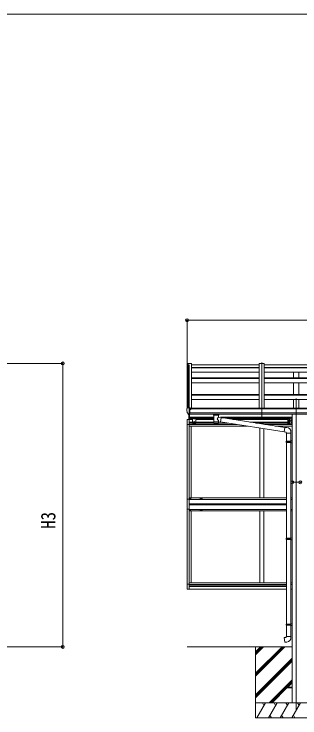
# Model space of a CAD drawing. Units: millimetres at full size, sheet at 1:30; details may follow other scales. Extents: x -8385 to 8479, y -5853 to 5787.
# Drawn here: x 31 to 2850, y -1146 to 5787 of the extents above; entities that cross this region are included whole.
import ezdxf
from ezdxf.enums import TextEntityAlignment as Align

# ---------------------------------------------------------------- set-up
doc = ezdxf.new("R2010")
doc.units = ezdxf.units.MM
doc.header["$LTSCALE"] = 30
doc.header["$PDMODE"] = 32
doc.header["$PDSIZE"] = 30
for name, color, linetype, lineweight in [('0-0_0', 7, 'Continuous', 9), ('0-1_本体', 4, 'Continuous', 9), ('0-2_部品', 7, 'Continuous', 9), ('0-8_PARTS2', 2, 'Continuous', 9), ('0-A_寸法', 6, 'Continuous', 9), ('1-1_GLASS', 4, 'Continuous', 9), ('1-2_GLASS_SEAL', 7, 'Continuous', 9), ('F-0_240', 7, 'Continuous', 9)]:
    doc.layers.add(name, color=color, linetype=linetype, lineweight=lineweight)
doc.styles.add('ＭＳ ゴシック', font='')
doc.styles.get('ＭＳ ゴシック').set_extended_font_data('MS Gothic')

msp = doc.modelspace()

# ---------------------------------------------------------------- linework, layer by layer
at = {"layer": '0-0_0'}
for p, q in [((1736.98, -446.39), (2773.48, -446.39)), ((2412.98, -446.39), (2412.98, -1146.39)), ((2412.98, -707.12), (2673.71, -446.39)), ((2412.98, -721.26), (2687.85, -446.39)), ((2412.98, -735.4), (2701.99, -446.39)), ((2412.98, -523.27), (2489.86, -446.39)), ((2412.98, -509.13), (2475.72, -446.39)), ((2412.98, -494.99), (2461.57, -446.39)), ((2412.98, -919.25), (2773.48, -558.75)), ((2412.98, -933.39), (2773.48, -572.9)), ((2412.98, -947.54), (2773.48, -587.04)), ((2547.97, -996.39), (2773.48, -770.88)), ((2716.62, -841.88), (2773.48, -785.03)), ((2730.76, -841.88), (2773.48, -799.17)), ((2562.11, -996.39), (2712.98, -845.53)), ((2576.25, -996.39), (2721.76, -850.88)), ((3212.98, -996.39), (2412.98, -996.39)), ((2423.27, -1146.39), (2509.87, -996.39)), ((2494.87, -1022.37), (2479.87, -996.39)), ((2538.74, -1146.39), (2625.34, -996.39)), ((2610.34, -1022.38), (2595.34, -996.39)), ((2654.21, -1146.39), (2740.81, -996.39)), ((2725.81, -1022.37), (2710.81, -996.39)), ((2769.68, -1146.39), (2856.28, -996.39)), ((2841.28, -1022.37), (2826.28, -996.39)), ((2412.98, -1146.39), (3212.98, -1146.39)), ((2553.73, -1120.41), (2568.73, -1146.39)), ((2669.21, -1120.41), (2684.21, -1146.39)), ((2784.68, -1120.41), (2799.67, -1146.39))]:
    msp.add_line(p, q, dxfattribs=at)
at = {"layer": '0-1_本体'}
for p, q in [((1736.98, 2343.84), (1736.97, 1902.79)), ((1737.92, 2344.73), (1745.76, 2345.14)), ((1745.98, 2345.06), (1745.98, 1909.33)), ((1746.06, 2344.94), (1746.68, 2343.32)), ((1781.98, 2345.15), (1781.98, 1899.15)), ((1781.98, 2332.15), (2447.98, 2332.15)), ((1781.98, 2305.43), (2447.98, 2305.43)), ((1781.98, 2302.85), (2447.98, 2302.85)), ((2447.98, 2345.15), (2447.98, 1905.85)), ((2497.98, 2345.15), (2447.98, 2345.15)), ((2497.98, 2345.15), (2497.98, 1905.85)), ((2497.98, 2332.15), (3163.98, 2332.15)), ((2497.98, 2305.43), (3163.98, 2305.43)), ((2497.98, 2302.85), (3163.98, 2302.85)), ((1781.98, 2258.11), (2447.98, 2258.11)), ((2497.98, 2258.11), (3163.98, 2258.11)), ((2785.48, 2204.38), (2785.48, 2258.11)), ((2840.48, 2204.38), (2840.48, 2258.11)), ((1781.98, 2204.38), (2447.98, 2204.38)), ((1781.98, 2198.82), (2447.98, 2198.82)), ((1781.98, 2154.82), (2447.98, 2154.82)), ((2497.98, 2204.38), (3163.98, 2204.38)), ((2497.98, 2198.82), (3163.98, 2198.82)), ((2497.98, 2154.82), (3163.98, 2154.82)), ((2785.48, 2040.73), (2785.48, 2154.82)), ((2840.48, 2040.73), (2840.48, 2154.82)), ((1781.98, 2040.73), (2447.98, 2040.73)), ((1781.98, 2033.93), (2447.98, 2033.93)), ((2497.98, 2040.73), (3163.98, 2040.73)), ((2497.98, 2033.93), (3163.98, 2033.93)), ((1781.98, 1990.38), (2447.98, 1990.38)), ((2497.98, 1990.38), (3163.98, 1990.38)), ((2785.48, 1905.85), (2785.48, 1990.38)), ((2840.48, 1905.85), (2840.48, 1990.38)), ((6762.48, 1899.15), (1763.48, 1899.15)), ((1786.98, 1899.15), (1786.98, 1905.85)), ((6738.98, 1905.85), (1786.98, 1905.85)), ((1763.48, 1857.93), (6762.48, 1857.93)), ((6762.48, 1846.08), (1763.48, 1846.15)), ((2773.48, 1845.99), (2773.48, -996.42))]:
    msp.add_line(p, q, dxfattribs=at)
msp.add_lwpolyline([(1746.68, 1909.33), (1746.68, 2345.15), (1781.98, 2345.15)], dxfattribs=at)
msp.add_circle((1770.95, 1894.41), 3, dxfattribs=at)
for centre, radius, start, end in [((1737.98, 2343.73), 1, 93, 173.32986), ((1745.77, 2344.84), 0.301, 21.06327, 92.86679)]:
    msp.add_arc(centre, radius, start, end, dxfattribs=at)
at = {"layer": '0-2_部品'}
for p, q in [((1734.98, 1899.97), (1734.98, 1899.34)), ((1741.89, 1908.77), (1737.82, 1902.97)), ((1756.98, 1840.84), (1756.98, 1909.34)), ((1758.48, 1908.43), (1756.98, 1908.43)), ((1763.48, 1899.61), (1756.98, 1900.01)), ((1758.48, 1908.43), (1758.48, 1902.26)), ((1768.15, 1906.93), (1758.48, 1907.65)), ((1758.48, 1904.66), (1772.48, 1904.6)), ((1767.95, 1894.43), (1768.48, 1894.43)), ((1768.48, 1894.43), (1768.78, 1894.43)), ((1768.98, 1904.61), (1768.98, 1906.51)), ((1773.48, 1903.49), (1773.48, 1899.53)), ((1749.35, 1842.65), (1739.61, 1858.03)), ((1755.48, 1840.93), (1751.77, 1841.16)), ((1755.48, 1840.93), (1756.98, 1840.84)), ((1756.98, 1843.04), (1757.48, 1843.04)), ((1757.48, 1843.04), (1757.98, 1844.04)), ((1763.48, 1844.04), (1757.98, 1844.04)), ((1997.48, 1840.03), (1997.48, 1846.15)), ((2001.58, 1835.53), (2001.56, 1755.24)), ((2047.38, 1817.96), (2047.38, 1835.55)), ((2072.6, 1814.05), (2047.38, 1817.97)), ((2051.48, 1840.03), (2051.48, 1846.15)), ((2072.6, 1814.05), (2065.58, 1768.79)), ((2699.44, 1714.74), (2072.29, 1812.04)), ((2047.39, 1755.24), (2047.38, 1771.87)), ((2047.38, 1771.62), (2065.58, 1768.79)), ((2695.77, 1672.81), (2065.85, 1770.54)), ((2720.4, 1714.36), (2699.56, 1716.18)), ((2761.48, 1658.61), (2761.48, 1669.53)), ((2715.48, 1658.61), (2761.48, 1658.61)), ((2717.48, 1658.61), (2717.48, 1579.36)), ((2759.48, 1658.61), (2759.48, 1581.91)), ((2715.48, 1577.36), (2716.48, 1579.36)), ((2715.48, 1577.36), (2759.48, 1577.36)), ((2715.48, 1577.36), (2715.48, 1569.36)), ((2715.48, 1569.36), (2759.48, 1569.36)), ((2715.48, 1569.36), (2716.48, 1567.36)), ((2716.48, 1579.36), (2759.48, 1579.36)), ((2716.48, 1567.36), (2759.48, 1567.36)), ((2717.48, 1567.36), (2717.48, 623.17)), ((2755, 1577.36), (2754.57, 1579.36)), ((2757.48, 1581.86), (2773.48, 1582.33)), ((2757.48, 1579.86), (2757.48, 1581.86)), ((2757.48, 1579.86), (2759.48, 1579.86)), ((2757.48, 1564.86), (2757.48, 1566.86)), ((2757.48, 1564.86), (2773.48, 1564.39)), ((2759.48, 1564.8), (2759.48, 625.73)), ((2773.48, 1582.33), (2773.48, 1564.39)), ((2757.48, 625.67), (2773.48, 626.14)), ((2757.48, 623.67), (2757.48, 625.67)), ((2773.48, 626.14), (2773.48, 608.2)), ((2715.48, 621.17), (2716.48, 623.17)), ((2715.48, 621.17), (2759.48, 621.17)), ((2715.48, 621.17), (2715.48, 613.17)), ((2715.48, 613.17), (2759.48, 613.17)), ((2715.48, 613.17), (2716.48, 611.17)), ((2716.48, 623.17), (2759.48, 623.17)), ((2716.48, 611.17), (2759.48, 611.17)), ((2717.48, 611.17), (2717.48, -221.99)), ((2755, 621.17), (2754.57, 623.17)), ((2757.48, 623.67), (2759.48, 623.67)), ((2757.48, 608.67), (2757.48, 610.67)), ((2757.48, 608.67), (2773.48, 608.2)), ((2759.48, 608.61), (2759.48, -219.43)), ((2715.48, -223.99), (2716.48, -221.99)), ((2715.48, -223.99), (2759.48, -223.99)), ((2715.48, -223.99), (2715.48, -231.99)), ((2715.48, -231.99), (2759.48, -231.99)), ((2715.48, -231.99), (2716.48, -233.99)), ((2716.48, -221.99), (2759.48, -221.99)), ((2716.48, -233.99), (2759.48, -233.99)), ((2717.48, -233.99), (2717.48, -343.99)), ((2755, -223.99), (2754.57, -221.99)), ((2757.48, -219.49), (2773.48, -219.02)), ((2757.48, -221.49), (2757.48, -219.49)), ((2757.48, -221.49), (2759.48, -221.49)), ((2757.48, -236.49), (2757.48, -234.49)), ((2757.48, -236.49), (2773.48, -236.96)), ((2759.48, -236.55), (2759.48, -343.99)), ((2773.48, -219.02), (2773.48, -236.96)), ((2715.48, -343.99), (2761.48, -343.99)), ((2715.48, -353.99), (2715.48, -343.99)), ((2761.48, -343.99), (2761.48, -354.91))]:
    msp.add_line(p, q, dxfattribs=at)
at = {"layer": '0-2_部品', "color": 4}
for p, q in [((2712.98, -841.88), (2773.48, -841.88)), ((2712.98, -841.88), (2712.98, -850.88)), ((2712.98, -850.88), (2773.48, -850.88))]:
    msp.add_line(p, q, dxfattribs=at)
at = {"layer": '0-2_部品'}
for points in [[(1756.98, 1909.34), (1744.98, 1909.34), (1742.65, 1909.2)], [(1763.48, 1844.04), (1763.48, 1902.26), (1758.48, 1902.26)], [(1768.15, 1906.93), (1768.32, 1906.91), (1768.48, 1906.88), (1768.62, 1906.83), (1768.74, 1906.78), (1768.84, 1906.72), (1768.92, 1906.66), (1768.96, 1906.58), (1768.98, 1906.51)], [(1768.78, 1895.61), (1768.78, 1894.43), (1773.48, 1894.43)], [(1773.48, 1896.04), (1773.48, 1894.43), (1773.95, 1894.43)], [(1756.98, 1854.73), (1760.14, 1855.14), (1763.48, 1855.57)], [(1997.52, 1839.98), (1997.49, 1840.33), (1997.74, 1841.29), (1998.26, 1842.17), (1999.06, 1843.01), (2000.18, 1843.81), (2001.58, 1844.53)], [(1997.52, 1840.09), (1997.49, 1839.73), (1997.74, 1838.78), (1998.26, 1837.89), (1999.06, 1837.06), (2000.18, 1836.26), (2001.58, 1835.53)], [(2047.38, 1844.52), (2047.61, 1844.43), (2048.97, 1843.69), (2050.08, 1842.85), (2050.84, 1841.98), (2051.3, 1841.08), (2051.47, 1840.19)], [(2047.38, 1835.55), (2047.61, 1835.64), (2048.97, 1836.37), (2050.08, 1837.22), (2050.84, 1838.09), (2051.3, 1838.99), (2051.47, 1839.87)], [(2699.56, 1716.18), (2695.55, 1670.36), (2715.48, 1668.61), (2715.48, 1658.61)], [(2755, 1577.36), (2755, 1569.36), (2754.57, 1567.36)], [(2757.48, 1566.86), (2759.48, 1566.86), (2759.48, 1579.86)], [(2755, 621.17), (2755, 613.17), (2754.57, 611.17)], [(2757.48, 610.67), (2759.48, 610.67), (2759.48, 623.67)], [(2755, -223.99), (2755, -231.99), (2754.57, -233.99)], [(2757.48, -234.49), (2759.48, -234.49), (2759.48, -221.49)], [(2720.4, -399.74), (2699.56, -401.56), (2695.55, -355.74), (2715.48, -353.99)]]:
    msp.add_lwpolyline(points, dxfattribs=at)
for centre, radius, start, end in [((1737.98, 1899.97), 3, 93, 180), ((1927.47, 1899.34), 192.49, 180.0008, 192.1233), ((1742.71, 1908.2), 1, 93.5, 145), ((1770.98, 1894.43), 2.5, 151.64236, 180), ((1770.98, 1894.43), 2.5, 0, 151.64236), ((1742.21, 1859.53), 3, 191.83348, 210), ((1751.95, 1844.15), 3, 210, 266.5), ((2014.55, 1794.82), 51.38, 92.46126, 104.61963), ((2034.43, 1794.82), 51.38, 75.38037, 87.53874), ((2716.48, 1669.53), 45, 0, 85), ((2716.48, -354.91), 45, 275, 0)]:
    msp.add_arc(centre, radius, start, end, dxfattribs=at)
for centre, major_axis, ratio, start_param, end_param in [((1772.48, 1903.5), (-0.02, 1.1), 0.906239, 4.6917496, 6.2625459), ((2024.48, 1834.34), (-22.91, -0.42), 0.072511, 4.711586, 6.2823824), ((2024.5, 1835.97), (-22.91, -0.42), 0.072511, 4.711586, 6.2823824), ((2024.45, 1835.96), (22.92, -0.42), 0.07247, 0.0008089, 1.5716053), ((2024.45, 1834.34), (22.92, -0.42), 0.07247, 0.0008089, 1.5716053), ((2027.03, 1795.77), (20.32, 22.25), 0.045535, 4.9756507, 6.2441899), ((2035.48, 1840.03), (16, 0), 0.361356, 0, 0.0194874), ((2035.48, 1840.03), (16, 0), 0.361356, 6.2636979, 6.2831853), ((2024.48, 1755.24), (22.92, 0), 0.101955, 6.2829723, 9.4248207), ((2024.48, 1755.24), (22.92, 0), 0.101955, 3.1415499, 6.2833984), ((2024.48, 1767.68), (22.91, 0), 0.122865, 6.2831853, 9.424778), ((2024.48, 1798.41), (-22.81, 26.62), 0.234429, 3.1563334, 4.5976381)]:
    msp.add_ellipse(centre, major_axis=major_axis, ratio=ratio, start_param=start_param, end_param=end_param, dxfattribs=at)
at = {"layer": '0-8_PARTS2'}
for p, q in [((1756.98, 2330.43), (1756.98, 1811.14)), ((2472.98, 1811.14), (2472.98, 2354.99)), ((2812.98, 1999.95), (2812.98, -1075.28))]:
    msp.add_line(p, q, dxfattribs=at)
at = {"layer": '0-A_寸法'}
for p, q in [((1736.98, 2771.15), (1736.98, 2315.58)), ((1736.98, 2771.15), (6788.97, 2771.15)), ((511.43, 2345.42), (-795, 2345.42)), ((511.43, -446.38), (511.43, 2345.42)), ((2773.48, 1174.87), (2852.48, 1174.87)), ((511.43, -446.38), (-94.55, -446.38))]:
    msp.add_line(p, q, dxfattribs=at)
for p in [(1736.98, 2771.15), (511.43, 2345.42), (2773.48, 1174.87), (2852.48, 1174.87), (511.43, -446.38)]:
    msp.add_point(p, dxfattribs=at)
at = {"layer": '1-1_GLASS'}
for p, q in [((1756.98, 1814.83), (1792.48, 1814.83)), ((1756.98, 1811.33), (1789.48, 1811.33)), ((1821.48, 1814.83), (2001.58, 1814.83)), ((1824.48, 1811.33), (2001.57, 1811.33)), ((2067.59, 1814.83), (2733.48, 1814.83)), ((2076.86, 1811.33), (2731.5, 1811.33)), ((1736.98, 1745.13), (1736.98, 1006.53)), ((1756.98, 1802.33), (1789.48, 1802.33)), ((1756.98, 1798.83), (1789.48, 1798.83)), ((1756.98, 1794.53), (1756.98, 957.33)), ((1789.48, 1793.83), (1756.98, 1793.83)), ((1756.98, 1767.83), (1789.48, 1767.83)), ((1756.98, 1758.83), (1789.48, 1758.83)), ((2228.32, 1745.33), (1756.98, 1745.33)), ((1824.48, 1802.33), (2001.57, 1802.33)), ((1824.48, 1798.83), (2001.57, 1798.83)), ((2001.57, 1793.83), (1824.48, 1793.83)), ((1824.48, 1767.83), (2001.57, 1767.83)), ((1824.48, 1758.83), (2001.56, 1758.83)), ((2047.39, 1758.83), (2141.3, 1758.83)), ((2134.87, 1802.33), (2731.48, 1802.33)), ((2157.43, 1798.83), (2731.48, 1798.83)), ((2565.05, 1793.83), (2189.66, 1793.83)), ((2357.25, 1767.83), (2731.48, 1767.83)), ((2415.27, 1758.83), (2731.48, 1758.83)), ((2502.29, 1745.33), (2773.48, 1745.33)), ((2731.48, 1793.83), (2565.05, 1793.83)), ((2331.46, 1729.33), (1756.98, 1729.33)), ((1776.98, 1729.33), (1776.98, 1022.33)), ((2452.98, 1710.48), (2452.98, 1022.33)), ((2492.98, 1704.27), (2492.98, 1022.33)), ((2773.48, 1729.33), (2605.42, 1729.33)), ((1756.98, 1022.33), (2717.48, 1022.33)), ((1756.98, 1006.33), (2717.48, 1006.33)), ((2759.68, 1022.33), (2773.68, 1022.33)), ((2759.68, 1006.33), (2773.68, 1006.33)), ((1736.98, 908.13), (1736.98, 169.52)), ((1756.98, 961.83), (2717.48, 961.83)), ((1756.98, 957.33), (1756.98, 120.33)), ((2717.48, 952.83), (1756.98, 952.83)), ((1756.98, 908.33), (2717.48, 908.33)), ((2759.68, 908.33), (2773.68, 908.33)), ((2717.48, 892.33), (1756.98, 892.33)), ((1776.98, 892.33), (1776.98, 185.33)), ((2452.98, 185.33), (2452.98, 892.56)), ((2492.98, 185.33), (2492.98, 889.06)), ((2759.68, 892.33), (2773.68, 892.33)), ((1756.98, 185.33), (2717.48, 185.33)), ((1756.98, 169.33), (2715.48, 169.33)), ((1756.98, 155.83), (2717.48, 155.83)), ((1756.98, 146.83), (2717.48, 146.83)), ((2759.68, 185.33), (2773.68, 185.33)), ((2759.68, 169.33), (2773.68, 169.33)), ((1756.98, 120.83), (2717.48, 120.83)), ((2759.68, 120.83), (2773.68, 120.83))]:
    msp.add_line(p, q, dxfattribs=at)
for points in [[(1886.98, 1008.83), (1866.98, 1008.83), (1866.98, 1013.83), (1886.98, 1013.83)], [(1886.98, 906.83), (1866.98, 906.83), (1866.98, 901.83), (1886.98, 901.83)]]:
    msp.add_lwpolyline(points, close=True, dxfattribs=at)
at = {"layer": '1-2_GLASS_SEAL'}
for p, q in [((1755.48, 1794.62), (1755.48, 1841.22)), ((1756.98, 1794.62), (1756.98, 1841.13)), ((1762.48, 1815.13), (1762.48, 1844.33)), ((1793.48, 1816.13), (1789.48, 1812.13)), ((1789.48, 1812.13), (1789.48, 1758.63)), ((1820.48, 1816.13), (1793.48, 1816.13)), ((1820.48, 1816.13), (1824.48, 1812.13)), ((1824.48, 1758.63), (1824.48, 1812.13)), ((2731.48, 1811.13), (2731.48, 1786.13)), ((2736.48, 1816.13), (2773.48, 1816.13)), ((2770.48, 1811.63), (2769.67, 1811.48)), ((2770.48, 1803.63), (2769.67, 1803.77)), ((2770.48, 1803.63), (2770.98, 1803.71)), ((2770.98, 1816.13), (2770.98, 1781.13)), ((2773.48, 1816.13), (2773.48, 1781.13)), ((1736.48, 1788.33), (1736.48, 1745.43)), ((1756.98, 1745.43), (1736.48, 1745.43)), ((1756.98, 1794.63), (1741.69, 1793.82)), ((1793.48, 1754.63), (1789.48, 1758.63)), ((1820.48, 1754.63), (1793.48, 1754.63)), ((1806.98, 1771.13), (1800.48, 1767.38)), ((1800.48, 1767.38), (1800.48, 1759.87)), ((1800.48, 1759.87), (1806.98, 1756.12)), ((1813.48, 1767.38), (1806.98, 1771.13)), ((1806.98, 1756.12), (1813.48, 1759.87)), ((1813.48, 1759.87), (1813.48, 1767.38)), ((1820.48, 1754.63), (1824.48, 1758.63)), ((2731.48, 1776.13), (2731.48, 1751.13)), ((2736.48, 1781.13), (2773.48, 1781.13)), ((2736.48, 1781.13), (2773.48, 1781.13)), ((2736.48, 1746.13), (2773.48, 1746.13)), ((2770.98, 1798.63), (2763.98, 1798.63)), ((2770.98, 1763.63), (2763.98, 1763.63)), ((2770.48, 1793.63), (2769.67, 1793.48)), ((2770.48, 1785.63), (2769.67, 1785.77)), ((2770.48, 1776.63), (2769.67, 1776.48)), ((2770.48, 1768.63), (2769.67, 1768.77)), ((2770.48, 1758.63), (2769.67, 1758.48)), ((2770.48, 1750.63), (2769.67, 1750.77)), ((2770.48, 1785.63), (2770.98, 1785.71)), ((2770.48, 1768.63), (2770.98, 1768.71)), ((2770.48, 1750.63), (2770.98, 1750.71)), ((2770.98, 1781.13), (2770.98, 1746.13)), ((2773.48, 1781.13), (2773.48, 1746.13)), ((1766.48, 1015.63), (1765.48, 1015.63)), ((1769.48, 1016.63), (1770.48, 1016.63)), ((1765.75, 958.54), (1764.93, 958.54)), ((1768.21, 957.72), (1769.03, 957.72)), ((1766.48, 900.63), (1765.48, 900.63)), ((1769.48, 899.63), (1770.48, 899.63)), ((1756.98, 169.82), (1736.48, 169.82)), ((1736.48, 126.91), (1736.48, 169.82)), ((1756.98, 120.62), (1741.69, 121.42))]:
    msp.add_line(p, q, dxfattribs=at)
for points in [[(1800.48, 1810.88), (1806.98, 1814.63), (1813.48, 1810.88)], [(1813.48, 1810.88), (1813.48, 1803.37), (1806.98, 1799.62), (1800.48, 1803.37), (1800.48, 1810.88)], [(2770.98, 1803.63), (2763.98, 1798.63), (2770.98, 1793.63)], [(2771.36, 1807.63), (2770.73, 1808.81), (2768.5, 1809.93)], [(2771.36, 1807.63), (2770.73, 1806.44), (2768.5, 1805.33)], [(2770.48, 1803.63), (2770.48, 1811.63), (2770.98, 1811.54), (2770.98, 1803.71)], [(2770.98, 1768.63), (2763.98, 1763.63), (2770.98, 1758.63)], [(2771.36, 1789.63), (2770.73, 1790.81), (2768.5, 1791.93)], [(2771.36, 1789.63), (2770.73, 1788.44), (2768.5, 1787.33)], [(2771.36, 1772.63), (2770.73, 1773.81), (2768.5, 1774.93)], [(2771.36, 1772.63), (2770.73, 1771.44), (2768.5, 1770.33)], [(2771.36, 1754.63), (2770.73, 1755.81), (2768.5, 1756.93)], [(2771.36, 1754.63), (2770.73, 1753.44), (2768.5, 1752.33)], [(2770.48, 1785.63), (2770.48, 1793.63), (2770.98, 1793.54), (2770.98, 1785.71)], [(2770.48, 1768.63), (2770.48, 1776.63), (2770.98, 1776.54), (2770.98, 1768.71)], [(2770.48, 1750.63), (2770.48, 1758.63), (2770.98, 1758.54), (2770.98, 1750.71)], [(1756.98, 1007.13), (1736.28, 1007.13), (1736.28, 909.13), (1756.98, 909.13)], [(1765.48, 1015.63), (1765.48, 1016.63), (1766.48, 1016.63)], [(1767.48, 1017.63), (1767.48, 1018.63), (1768.48, 1018.63), (1768.48, 1017.63)], [(1768.48, 1014.63), (1768.48, 1013.63), (1767.48, 1013.63), (1767.48, 1014.63)], [(1770.48, 1016.63), (1770.48, 1015.63), (1769.48, 1015.63)], [(1764.93, 958.54), (1764.93, 957.72), (1765.75, 957.72)], [(1767.39, 959.36), (1767.39, 960.18), (1766.57, 960.18), (1766.57, 959.36)], [(1766.57, 956.9), (1766.57, 956.08), (1767.39, 956.08), (1767.39, 956.9)], [(1768.48, 901.63), (1768.48, 902.63), (1767.48, 902.63), (1767.48, 901.63)], [(1769.03, 957.72), (1769.03, 958.54), (1768.21, 958.54)], [(1765.48, 900.63), (1765.48, 899.63), (1766.48, 899.63)], [(1767.48, 898.63), (1767.48, 897.63), (1768.48, 897.63), (1768.48, 898.63)], [(1770.48, 899.63), (1770.48, 900.63), (1769.48, 900.63)]]:
    msp.add_lwpolyline(points, dxfattribs=at)
for points in [[(2748.48, 1799.62), (2754.98, 1803.37), (2754.98, 1810.88), (2748.48, 1814.63), (2741.98, 1810.88), (2741.98, 1803.37)], [(2741.48, 1756.12), (2747.98, 1759.87), (2747.98, 1767.38), (2741.48, 1771.13), (2734.98, 1767.38), (2734.98, 1759.87)]]:
    msp.add_lwpolyline(points, close=True, dxfattribs=at)
for centre, radius in [((1806.98, 1807.13), 8.5), ((1806.98, 1807.13), 7.5), ((1806.98, 1807.13), 6.5), ((2748.48, 1807.13), 8.5), ((2748.48, 1807.13), 7.5), ((2748.48, 1807.13), 6.5), ((1806.98, 1763.63), 8.5), ((1806.98, 1763.63), 7.5), ((1806.98, 1763.63), 6.5), ((2741.48, 1763.63), 8.5), ((2741.48, 1763.63), 7.5), ((2741.48, 1763.63), 6.5), ((2748.48, 1790.13), 4.25), ((1767.98, 1016.13), 5.9), ((1767.98, 900.13), 5.9), ((1766.98, 958.13), 3.75)]:
    msp.add_circle(centre, radius, dxfattribs=at)
for centre, radius, start, end in [((2736.48, 1811.13), 5, 90, 180), ((2741.48, 1798.63), 4.25, 94.76077, 6.29431), ((2774.58, 1807.63), 6.5, 147.94412, 212.05588), ((2769.83, 1810.6), 0.9, 100, 147.94412), ((2769.83, 1804.65), 0.9, 212.05588, 260), ((1741.98, 1788.33), 5.5, 93, 180), ((2736.48, 1786.13), 5, 180, 270), ((2736.48, 1776.13), 5, 90, 180), ((2736.48, 1751.13), 5, 180, 270), ((2748.48, 1772.13), 4.25, 274.76077, 186.29431), ((2748.48, 1755.13), 4.25, 173.70569, 85.23923), ((2774.58, 1789.63), 6.5, 147.94412, 212.05588), ((2774.58, 1772.63), 6.5, 147.94412, 212.05588), ((2774.58, 1754.63), 6.5, 147.94412, 212.05588), ((2769.83, 1792.6), 0.9, 100, 147.94412), ((2769.83, 1786.65), 0.9, 212.05588, 260), ((2769.83, 1775.6), 0.9, 100, 147.94412), ((2769.83, 1769.65), 0.9, 212.05588, 260), ((2769.83, 1757.6), 0.9, 100, 147.94412), ((2769.83, 1751.65), 0.9, 212.05588, 260), ((1766.48, 1017.63), 1, 270, 0), ((1766.48, 1014.63), 1, 0, 90), ((1769.48, 1017.63), 1, 180, 270), ((1769.48, 1014.63), 1, 90, 180), ((1765.75, 959.36), 0.82, 270, 0), ((1765.75, 956.9), 0.82, 0, 90), ((1766.48, 901.63), 1, 270, 0), ((1768.21, 959.36), 0.82, 180, 270), ((1768.21, 956.9), 0.82, 90, 180), ((1769.48, 901.63), 1, 180, 270), ((1766.48, 898.63), 1, 0, 90), ((1769.48, 898.63), 1, 90, 180), ((1741.98, 126.91), 5.5, 180, 267)]:
    msp.add_arc(centre, radius, start, end, dxfattribs=at)
at = {"layer": 'F-0_240', "color": 5}
msp.add_line((-8385.45, 5787.34), (8054.55, 5787.34), dxfattribs=at)

# ---------------------------------------------------------------- texts
at = {"layer": '0-A_寸法', "color": 7, "style": 'ＭＳ ゴシック', "width": 0.85}
msp.add_text('H3', height=143, rotation=90, dxfattribs=at).set_placement((481.43, 717.02), align=Align.BOTTOM_LEFT)

doc.saveas('drawing.dxf')
